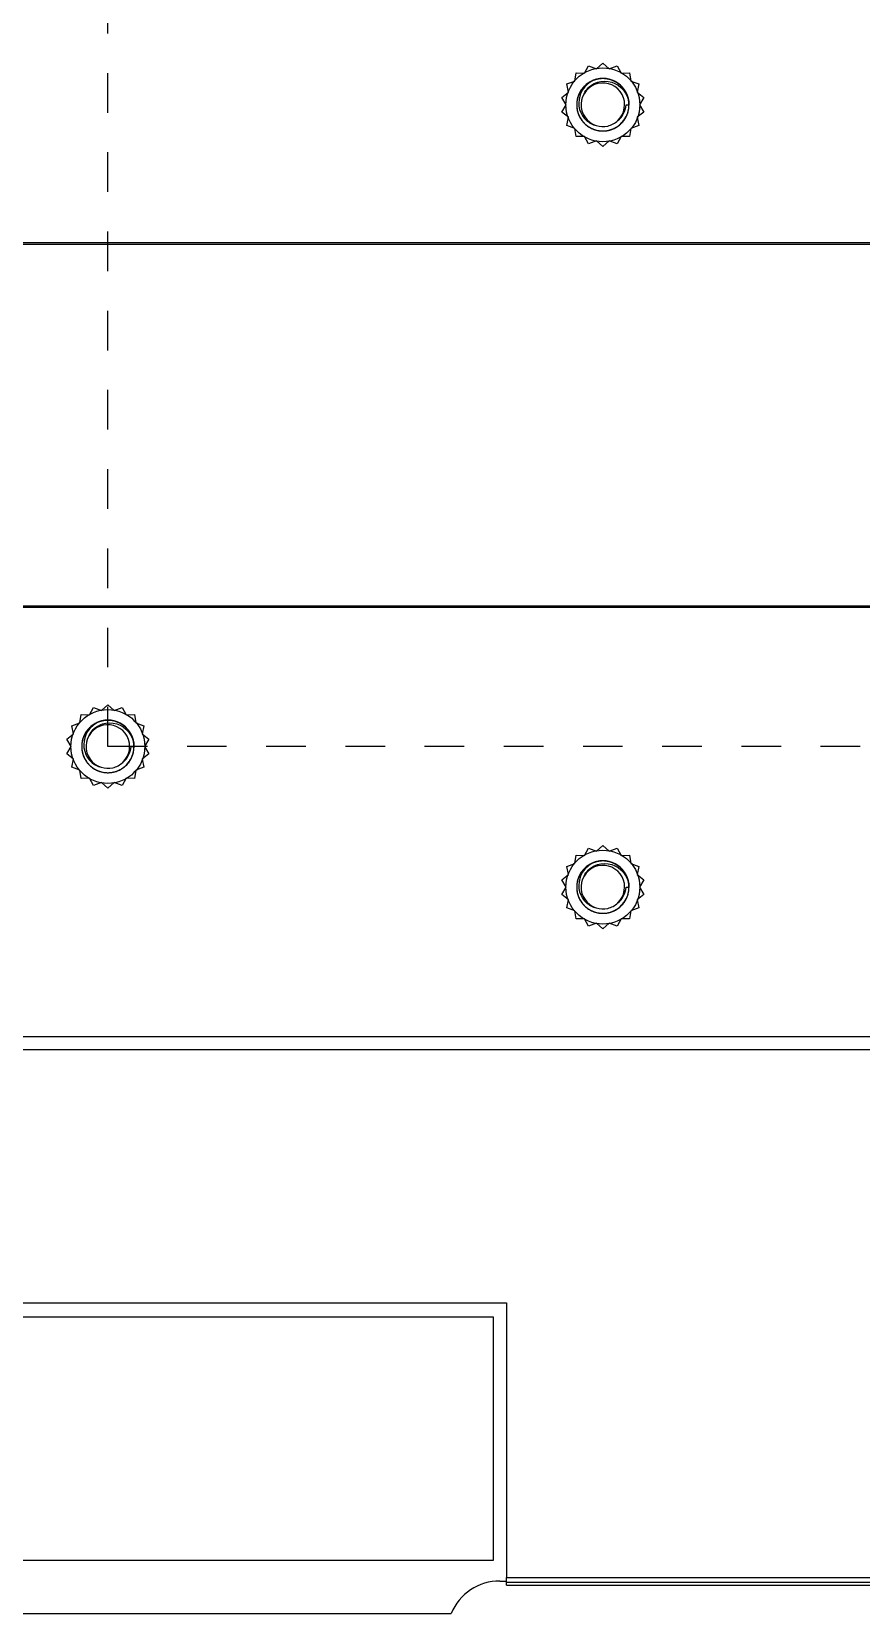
# Model space of a CAD drawing. Header units: millimetres. Extents: x -17 to 297, y -6 to 233.
# Drawn here: x 106.5 to 169.4, y -5.8 to 114 of the extents above; entities that cross this region are included whole.
import ezdxf

# ---------------------------------------------------------------- set-up
doc = ezdxf.new("R2010")
doc.units = ezdxf.units.MM
doc.header["$MEASUREMENT"] = 0
doc.linetypes.add('DASHED', pattern=[6, 3, -3])
doc.layers.add('图层0000', color=7, linetype='Continuous', lineweight=25)

msp = doc.modelspace()

# ---------------------------------------------------------------- linework, layer by layer
at = {"layer": '图层0000', "color": 251, "linetype": 'DASHED', "lineweight": 25, "true_color": 0x606060}
for p, q in [((112.302, 59.825), (112.302, 134.825)), ((187.302, 59.825), (112.302, 59.825))]:
    msp.add_line(p, q, dxfattribs=at)
at = {"layer": '图层0000', "color": 7, "linetype": 'Continuous', "lineweight": 25}
for p, q in [((149.32, 111.159), (149.802, 111.575)), ((149.802, 111.575), (150.284, 111.159)), ((147.074, 110), (147.675, 110.21)), ((147.675, 110.21), (147.777, 110.838)), ((147.777, 110.838), (148.414, 110.83)), ((148.414, 110.83), (148.725, 111.385)), ((148.725, 111.385), (149.32, 111.159)), ((149.093, 110.295), (149.099, 110.278)), ((150.284, 111.159), (150.88, 111.385)), ((150.88, 111.385), (151.19, 110.83)), ((151.19, 110.83), (151.827, 110.838)), ((151.827, 110.838), (151.929, 110.21)), ((151.929, 110.21), (152.53, 110)), ((146.7, 108.972), (147.193, 109.375)), ((147.193, 109.375), (147.074, 110)), ((152.53, 110), (152.411, 109.375)), ((152.411, 109.375), (152.904, 108.972)), ((147.026, 108.425), (146.7, 108.972)), ((146.7, 107.878), (147.026, 108.425)), ((147.193, 107.475), (146.7, 107.878)), ((151.561, 108.425), (151.802, 108.425)), ((152.904, 107.878), (152.411, 107.475)), ((152.904, 108.972), (152.579, 108.425)), ((152.579, 108.425), (152.904, 107.878)), ((147.074, 106.85), (147.193, 107.475)), ((147.675, 106.64), (147.074, 106.85)), ((147.777, 106.012), (147.675, 106.64)), ((151.929, 106.64), (151.827, 106.012)), ((152.53, 106.85), (151.929, 106.64)), ((152.411, 107.475), (152.53, 106.85)), ((148.414, 106.02), (147.777, 106.012)), ((148.725, 105.465), (148.414, 106.02)), ((149.32, 105.691), (148.725, 105.465)), ((149.802, 105.275), (149.32, 105.691)), ((150.284, 105.691), (149.802, 105.275)), ((150.88, 105.465), (150.284, 105.691)), ((151.19, 106.02), (150.88, 105.465)), ((151.827, 106.012), (151.19, 106.02)), ((183.912, 97.855), (88.077, 97.855)), ((179.94, 97.96), (92.202, 97.96)), ((183.912, 70.455), (90.827, 70.455)), ((92.202, 70.39), (179.942, 70.39)), ((110.914, 62.23), (111.225, 62.785)), ((111.225, 62.785), (111.82, 62.559)), ((111.82, 62.559), (112.302, 62.975)), ((112.302, 62.975), (112.784, 62.559)), ((112.784, 62.559), (113.38, 62.785)), ((113.38, 62.785), (113.69, 62.23)), ((109.574, 61.4), (110.175, 61.61)), ((109.693, 60.775), (109.574, 61.4)), ((110.175, 61.61), (110.277, 62.238)), ((110.277, 62.238), (110.914, 62.23)), ((111.593, 61.695), (111.599, 61.678)), ((113.69, 62.23), (114.327, 62.238)), ((114.327, 62.238), (114.429, 61.61)), ((114.429, 61.61), (115.03, 61.4)), ((115.03, 61.4), (114.911, 60.775)), ((109.2, 60.372), (109.693, 60.775)), ((109.526, 59.825), (109.2, 60.372)), ((114.267, 60.088), (114.285, 60.09)), ((114.911, 60.775), (115.404, 60.372)), ((115.404, 60.372), (115.079, 59.825)), ((109.2, 59.278), (109.526, 59.825)), ((109.693, 58.875), (109.2, 59.278)), ((109.574, 58.25), (109.693, 58.875)), ((114.061, 59.825), (114.302, 59.825)), ((115.404, 59.278), (114.911, 58.875)), ((114.911, 58.875), (115.03, 58.25)), ((115.079, 59.825), (115.404, 59.278)), ((110.175, 58.04), (109.574, 58.25)), ((110.277, 57.412), (110.175, 58.04)), ((114.429, 58.04), (114.327, 57.412)), ((115.03, 58.25), (114.429, 58.04)), ((110.914, 57.42), (110.277, 57.412)), ((111.225, 56.865), (110.914, 57.42)), ((111.82, 57.091), (111.225, 56.865)), ((112.302, 56.675), (111.82, 57.091)), ((112.784, 57.091), (112.302, 56.675)), ((113.38, 56.865), (112.784, 57.091)), ((113.69, 57.42), (113.38, 56.865)), ((114.327, 57.412), (113.69, 57.42)), ((147.675, 50.96), (147.777, 51.588)), ((147.777, 51.588), (148.414, 51.58)), ((148.414, 51.58), (148.725, 52.135)), ((148.725, 52.135), (149.32, 51.909)), ((149.32, 51.909), (149.802, 52.325)), ((149.802, 52.325), (150.284, 51.909)), ((150.284, 51.909), (150.88, 52.135)), ((150.88, 52.135), (151.19, 51.58)), ((151.19, 51.58), (151.827, 51.588)), ((151.827, 51.588), (151.929, 50.96)), ((147.074, 50.75), (147.675, 50.96)), ((147.193, 50.125), (147.074, 50.75)), ((149.093, 51.045), (149.099, 51.028)), ((151.929, 50.96), (152.53, 50.75)), ((152.53, 50.75), (152.411, 50.125)), ((146.7, 49.722), (147.193, 50.125)), ((147.026, 49.175), (146.7, 49.722)), ((146.7, 48.628), (147.026, 49.175)), ((151.561, 49.175), (151.802, 49.175)), ((152.411, 50.125), (152.904, 49.722)), ((152.904, 49.722), (152.579, 49.175)), ((152.579, 49.175), (152.904, 48.628)), ((147.193, 48.225), (146.7, 48.628)), ((147.074, 47.6), (147.193, 48.225)), ((152.904, 48.628), (152.411, 48.225)), ((152.411, 48.225), (152.53, 47.6)), ((147.675, 47.39), (147.074, 47.6)), ((147.777, 46.762), (147.675, 47.39)), ((148.414, 46.77), (147.777, 46.762)), ((148.725, 46.215), (148.414, 46.77)), ((151.19, 46.77), (150.88, 46.215)), ((151.827, 46.762), (151.19, 46.77)), ((151.929, 47.39), (151.827, 46.762)), ((152.53, 47.6), (151.929, 47.39)), ((149.32, 46.441), (148.725, 46.215)), ((149.802, 46.025), (149.32, 46.441)), ((150.284, 46.441), (149.802, 46.025)), ((150.88, 46.215), (150.284, 46.441)), ((198.667, 37.85), (40.085, 37.85)), ((205.662, 36.85), (39.085, 36.85)), ((83.102, 17.704), (142.502, 17.704)), ((142.502, 17.704), (142.502, -3.112)), ((84.102, 16.625), (141.502, 16.625)), ((141.502, 16.625), (141.502, -1.825)), ((141.502, -1.825), (84.102, -1.825)), ((142.002, -3.375), (142.502, -3.375)), ((142.502, -3.464), (142.502, -3.112)), ((142.502, -3.112), (184.502, -3.112)), ((142.502, -3.687), (142.502, -3.464)), ((142.502, -3.464), (184.502, -3.464)), ((142.502, -3.687), (184.502, -3.687)), ((87.31, -5.825), (138.315, -5.825))]:
    msp.add_line(p, q, dxfattribs=at)
for centre in [(149.802, 108.425), (112.302, 59.825), (149.802, 49.175)]:
    msp.add_circle(centre, 2.8, dxfattribs=at)
for centre, radius, start, end in [((149.802, 108.425), 2, 0, 110.78469), ((149.802, 108.425), 1.65, 313.32502, 252.40498), ((149.868, 108.545), 1.698, 308.9351, 355.94152), ((149.802, 108.425), 1.65, 252.40878, 283.0153), ((149.802, 108.425), 1.65, 283.02292, 313.32119), ((112.302, 59.825), 1.65, 313.32502, 252.40498), ((112.302, 59.825), 2, 0, 110.78469), ((112.368, 59.945), 1.698, 308.9351, 355.94152), ((112.302, 59.825), 1.65, 252.40878, 283.0153), ((112.302, 59.825), 1.65, 283.02292, 313.32119), ((149.802, 49.175), 1.65, 313.32502, 252.40498), ((149.802, 49.175), 2, 0, 110.78469), ((149.868, 49.295), 1.698, 308.9351, 355.94152), ((149.802, 49.175), 1.65, 283.02292, 313.32119), ((149.802, 49.175), 1.65, 252.40878, 283.0153), ((142.002, -7.375), 4, 90, 157.1995)]:
    msp.add_arc(centre, radius, start, end, dxfattribs=at)
for points in [[(151.767, 108.688), (151.5, 110.684), (149.593, 111.178), (148.318, 109.739), (146.88, 108.116), (147.888, 106.196), (150.041, 106.457), (152.194, 106.719), (152.713, 108.824), (150.928, 110.056), (149.143, 111.288), (147.359, 110.056), (147.878, 107.951), (148.397, 105.845), (150.55, 105.583), (151.557, 107.504), (152.565, 109.424), (151.127, 111.048), (149.099, 110.278), (147.071, 109.509), (147.071, 107.341), (149.099, 106.572), (151.127, 105.802), (152.565, 107.426), (151.557, 109.346), (150.55, 111.267), (148.397, 111.005), (147.878, 108.899), (147.359, 106.794), (149.143, 105.562), (150.928, 106.794), (152.713, 108.026), (152.194, 110.131), (150.041, 110.393), (149.735, 110.43), (149.413, 110.398), (149.099, 110.278)], [(114.267, 60.088), (114, 62.084), (112.093, 62.578), (110.818, 61.139), (109.38, 59.516), (110.388, 57.596), (112.541, 57.857), (114.694, 58.119), (115.213, 60.224), (113.428, 61.456), (111.643, 62.688), (109.859, 61.456), (110.378, 59.351), (110.897, 57.245), (113.05, 56.983), (114.057, 58.904), (115.065, 60.824), (113.627, 62.448), (111.599, 61.678), (109.571, 60.909), (109.571, 58.741), (111.599, 57.972), (113.627, 57.202), (115.065, 58.826), (114.057, 60.746), (113.05, 62.667), (110.897, 62.405), (110.378, 60.299), (109.859, 58.194), (111.643, 56.962), (113.428, 58.194), (115.213, 59.426), (114.694, 61.531), (112.541, 61.793), (112.235, 61.83), (111.913, 61.798), (111.599, 61.678)], [(151.767, 49.438), (151.5, 51.434), (149.593, 51.928), (148.318, 50.489), (146.88, 48.866), (147.888, 46.946), (150.041, 47.207), (152.194, 47.469), (152.713, 49.574), (150.928, 50.806), (149.143, 52.038), (147.359, 50.806), (147.878, 48.701), (148.397, 46.595), (150.55, 46.333), (151.557, 48.254), (152.565, 50.174), (151.127, 51.798), (149.099, 51.028), (147.071, 50.259), (147.071, 48.091), (149.099, 47.322), (151.127, 46.552), (152.565, 48.176), (151.557, 50.096), (150.55, 52.017), (148.397, 51.755), (147.878, 49.649), (147.359, 47.544), (149.143, 46.312), (150.928, 47.544), (152.713, 48.776), (152.194, 50.881), (150.041, 51.143), (149.735, 51.18), (149.413, 51.148), (149.099, 51.028)]]:
    msp.add_rational_spline(points, [0.9181591269, 0.571728005738, 0.599008296771, 1, 0.569736591362, 0.569736591362, 1, 0.569736591362, 0.569736591362, 1, 0.569736591362, 0.569736591362, 1, 0.569736591362, 0.569736591362, 1, 0.569736591362, 0.569736591362, 1, 0.569736591362, 0.569736591362, 1, 0.569736591362, 0.569736591362, 1, 0.569736591362, 0.569736591362, 1, 0.569736591362, 0.569736591362, 1, 0.569736591362, 0.569736591362, 1, 0.903021827205, 0.827901813411, 0.77463995862], degree=3, knots=[0.1644069, 0.1644069, 0.1644069, 0.1644069, 2.4166097, 2.4166097, 2.4166097, 4.8332195, 4.8332195, 4.8332195, 7.2498292, 7.2498292, 7.2498292, 9.6664389, 9.6664389, 9.6664389, 12.0830487, 12.0830487, 12.0830487, 14.4996584, 14.4996584, 14.4996584, 16.9162681, 16.9162681, 16.9162681, 19.3328779, 19.3328779, 19.3328779, 21.7494876, 21.7494876, 21.7494876, 24.1660973, 24.1660973, 24.1660973, 26.5827071, 26.5827071, 26.5827071, 27.1273929, 27.1273929, 27.1273929, 27.1273929], dxfattribs=at)
for points, knots in [([(149.099, 110.278), (148.759, 110.122), (148.466, 109.868), (147.893, 108.957), (147.877, 108.197), (148.412, 107.354), (148.744, 107.042), (149.16, 106.885), (149.303, 106.852)], [0, 0, 0, 0, 0.8584812, 0.8584812, 2.471723, 2.471723, 3.1383896, 3.471723, 3.471723, 3.471723, 3.471723]), ([(148.384, 109.269), (148.465, 109.432), (148.788, 109.884), (149.296, 110.138), (150.401, 110.315), (151.132, 109.956), (151.639, 109.123), (151.722, 108.909), (151.767, 108.688)], [0, 0, 0, 0, 0.3333333, 1, 1, 2.3798833, 2.3798833, 2.7961352, 2.7961352, 2.7961352, 2.7961352]), ([(111.599, 61.678), (111.259, 61.522), (110.966, 61.268), (110.393, 60.357), (110.377, 59.597), (110.912, 58.754), (111.244, 58.442), (111.66, 58.285), (111.803, 58.252)], [0, 0, 0, 0, 0.8584812, 0.8584812, 2.471723, 2.471723, 3.1383896, 3.471723, 3.471723, 3.471723, 3.471723]), ([(110.884, 60.669), (110.965, 60.832), (111.288, 61.284), (111.796, 61.538), (112.901, 61.715), (113.632, 61.356), (114.139, 60.523), (114.222, 60.309), (114.267, 60.088)], [0, 0, 0, 0, 0.3333333, 1, 1, 2.3798833, 2.3798833, 2.7961352, 2.7961352, 2.7961352, 2.7961352]), ([(149.099, 51.028), (148.759, 50.872), (148.466, 50.618), (147.893, 49.707), (147.877, 48.947), (148.412, 48.104), (148.744, 47.792), (149.16, 47.635), (149.303, 47.602)], [0, 0, 0, 0, 0.8584812, 0.8584812, 2.471723, 2.471723, 3.1383896, 3.471723, 3.471723, 3.471723, 3.471723]), ([(148.384, 50.019), (148.465, 50.182), (148.788, 50.634), (149.296, 50.888), (150.401, 51.065), (151.132, 50.706), (151.639, 49.873), (151.722, 49.659), (151.767, 49.438)], [0, 0, 0, 0, 0.3333333, 1, 1, 2.3798833, 2.3798833, 2.7961352, 2.7961352, 2.7961352, 2.7961352])]:
    msp.add_open_spline(points, degree=3, knots=knots, dxfattribs=at)

doc.saveas('drawing.dxf')
